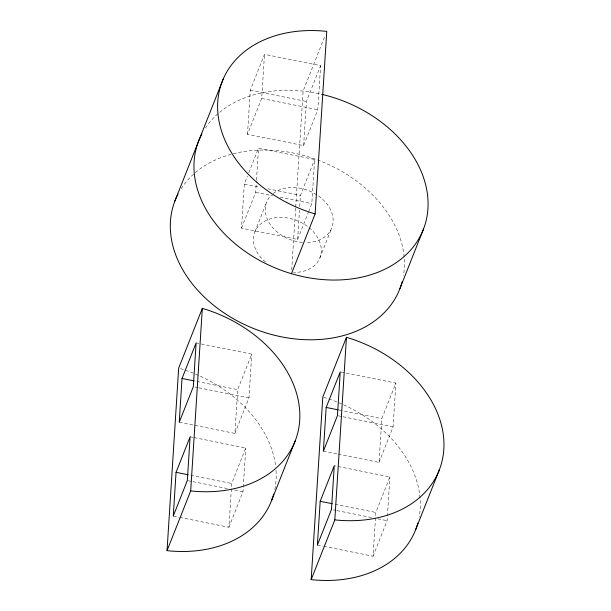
<?xml version="1.0" encoding="UTF-8"?>
<svg xmlns="http://www.w3.org/2000/svg" width="611" height="611" viewBox="0 0 611 611"><rect width="100%" height="100%" fill="white"/><g stroke="black" fill="none" stroke-linecap="round" stroke-linejoin="round"><path stroke-width="0.46" stroke-dasharray="3.06 2.29" d="M308.7 211.467L297.626 239.451L241.505 228.17L244.316 184.048L247.432 176.182M247.486 134.321L250.296 90.199L264.487 54.348L320.607 65.629L317.796 109.751L303.606 145.594L247.486 134.321L261.676 98.47L264.487 54.348M179.756 517.387L228.919 527.262L231.706 483.507L245.775 447.962L193.832 437.522M179.244 422.232L234.899 433.413L237.687 389.658L251.763 354.113L199.82 343.672M241.505 228.17L255.696 192.328L256.414 181.062M256.475 180.123L258.506 148.206L314.627 159.479L311.816 203.6L309.044 210.596M228.919 527.262L242.987 491.718L245.775 447.962M234.899 433.413L248.967 397.868L251.763 354.113M291.714 269.894L295.655 208.084M295.716 207.137L303.109 91.123L325.281 35.117M297.626 239.451L299.482 210.344M299.718 206.594L300.436 195.329L314.627 159.479M303.606 145.594L306.416 101.472L320.607 65.629M323.883 546.349L373.046 556.224L375.834 512.469L389.91 476.924L334.255 465.742M338.211 454.172L379.026 462.374L381.814 418.619L395.89 383.066L340.235 371.885M373.046 556.224L387.114 520.679L389.91 476.924M379.026 462.374L393.102 426.822L395.89 383.066M248.814 172.684L258.506 148.206M254.848 231.936L266.671 202.065M319.889 257.888L331.72 228.018M250.296 90.199L306.416 101.472M261.676 98.47L317.796 109.751M244.316 184.048L260.217 187.249M267.702 188.746L300.436 195.329M255.696 192.328L272.529 195.711M280.014 197.216L311.816 203.6M196.108 342.924L198.888 343.489M196.872 381.455L237.687 389.658M339.143 410.042L381.814 418.619M195.169 387.053L197.956 387.611M198.88 387.802L248.967 397.868M338.372 415.831L342.084 416.572M343.008 416.763L393.102 426.822M323.372 451.193L337.287 453.988M190.128 436.781L192.908 437.339M190.892 475.312L231.706 483.507M335.019 504.266L375.834 512.469M188.264 480.72L191.976 481.468M192.9 481.651L228.147 488.731M234.639 490.037L242.987 491.718M333.316 509.864L336.103 510.429M337.028 510.613L372.275 517.693M377.842 518.815L387.114 520.679M173.264 516.081L178.824 517.204M317.392 545.043L322.952 546.158M205.365 128.104A120.741 90.153 21.6 0 1 321.921 94.346M181.215 188.608A120.741 90.153 21.6 0 1 319.912 160.838A120.741 90.153 21.6 0 1 403.474 275.508M265.426 261.959A35.018 26.143 21.6 0 1 267.068 220.029A35.018 26.143 21.6 0 1 318.453 239.084A35.018 26.143 21.6 0 1 293.654 272.43M273.285 193.443A35.018 26.143 21.6 0 1 328.535 206.205A35.018 26.143 21.6 0 1 305.477 242.552M302.46 242.407A35.018 26.143 21.6 0 1 269.97 224.054A35.018 26.143 21.6 0 1 271.162 195.321M180.398 368.616A120.741 90.153 21.6 0 1 275.698 466.873M276.027 470.485A120.741 90.153 21.6 0 1 274.736 489.862M323.67 397.31A120.741 90.153 21.6 0 1 419.207 517.036"/><path stroke-width="0.92" d="M167.04 550.664L178.672 368.089L202.333 308.349A120.741 90.153 21.6 0 1 299.695 420.368A120.741 90.153 21.6 0 1 190.693 490.916L167.04 550.664A120.741 90.153 21.6 0 0 273.728 494.055M176.052 472.326L173.264 516.081L187.333 480.536L190.128 436.781L176.052 472.326L188.112 474.755M182.032 378.476L179.244 422.232L193.32 386.679L196.108 342.924L182.032 378.476L194.092 380.897M190.693 490.916L202.333 308.349M315.123 213.949L326.763 31.382A120.741 90.153 21.6 0 0 217.753 101.93A120.741 90.153 21.6 0 0 315.123 213.949L291.47 273.697M311.167 579.625L322.799 397.051L346.46 337.31A120.741 90.153 21.6 0 1 443.823 449.322A120.741 90.153 21.6 0 1 334.82 519.877L311.167 579.625A120.741 90.153 21.6 0 0 417.855 523.016M320.179 501.287L317.392 545.043L331.468 509.49L334.255 465.742L320.179 501.287L332.239 503.708M326.159 407.438L323.372 451.193L337.448 415.64L340.235 371.885L326.159 407.438L338.219 409.859M334.82 519.877L346.46 337.31M174.822 201.195L223.168 79.155M271.574 500.592L295.235 440.844M399.915 288.636L423.568 228.888M415.701 529.546L439.362 469.806M321.921 94.346A120.741 90.153 21.6 0 1 426.081 220.838A120.741 90.153 21.6 0 1 278.967 269.436A120.741 90.153 21.6 0 1 201.851 134M402.091 281.892A120.741 90.153 21.6 0 1 254.65 328.924A120.741 90.153 21.6 0 1 178.068 194.008"/></g></svg>
